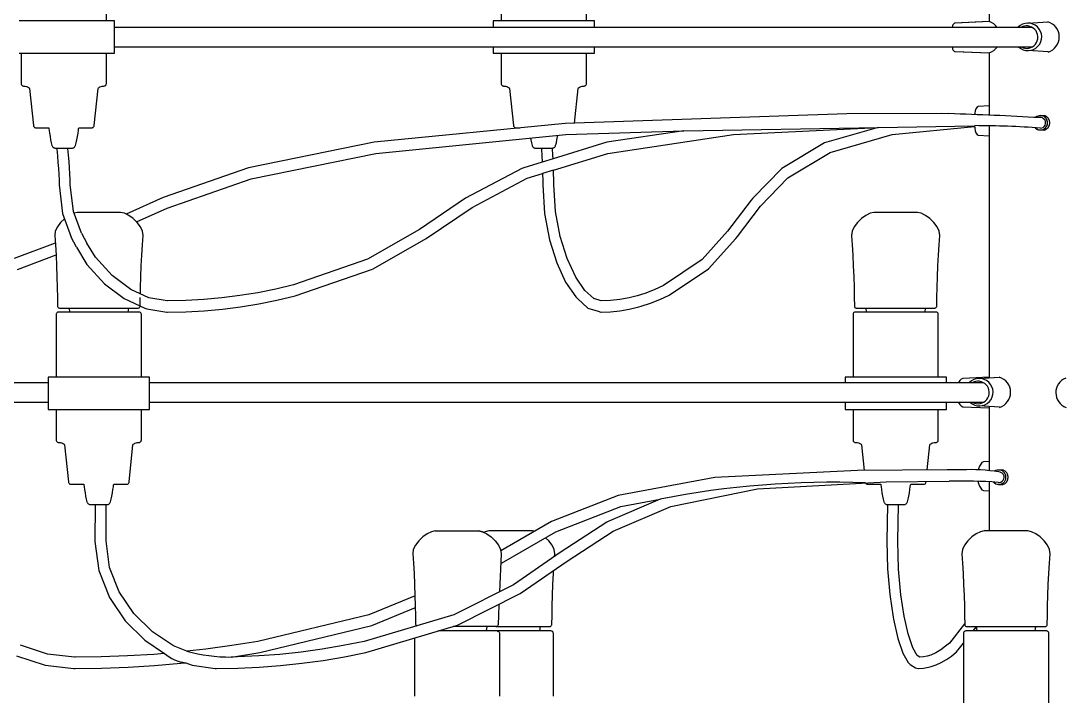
# Model space of a CAD drawing. Header units: millimetres. Extents: x 112 to 8820, y -2365 to 5002.
# Drawn here: x 299.1 to 586.1, y -544.6 to -358.5 of the extents above; entities that cross this region are included whole.
import ezdxf

# ---------------------------------------------------------------- set-up
doc = ezdxf.new("R2010")
doc.units = ezdxf.units.MM

# ---------------------------------------------------------------- blocks, each defined once
blk = doc.blocks.new('2097-30_EL-front')
for p, q in [((-2.267, 36.587), (-2.267, 30.535)), ((-26.598, 30.556), (-26.598, 32.288)), ((-15.716, 31.707), (-15.716, 30.556)), ((-13.368, 30.556), (-13.368, 31.741)), ((-28.837, 30.556), (-29.002, 30.556)), ((-28.624, 30.556), (-28.837, 30.556)), ((-28.375, 30.556), (-28.624, 30.556)), ((-28.099, 30.556), (-28.375, 30.556)), ((-27.808, 30.556), (-28.099, 30.556)), ((-27.516, 30.556), (-27.808, 30.556)), ((-27.236, 30.556), (-27.516, 30.556)), ((-26.978, 30.556), (-27.236, 30.556)), ((-26.756, 30.556), (-26.978, 30.556)), ((-26.577, 30.556), (-26.756, 30.556)), ((-26.451, 30.556), (-26.577, 30.556)), ((-26.383, 30.556), (-26.451, 30.556)), ((-26.375, 30.556), (-26.383, 30.556)), ((-26.375, 29.669), (-26.375, 30.556)), ((-15.885, 30.556), (-15.939, 30.556)), ((-15.939, 30.556), (-15.939, 30.376)), ((-15.773, 30.556), (-15.885, 30.556)), ((-15.607, 30.556), (-15.773, 30.556)), ((-15.395, 30.556), (-15.607, 30.556)), ((-15.145, 30.556), (-15.395, 30.556)), ((-14.869, 30.556), (-15.145, 30.556)), ((-14.579, 30.556), (-14.869, 30.556)), ((-14.287, 30.556), (-14.579, 30.556)), ((-14.006, 30.556), (-14.287, 30.556)), ((-13.749, 30.556), (-14.006, 30.556)), ((-13.526, 30.556), (-13.749, 30.556)), ((-13.348, 30.556), (-13.526, 30.556)), ((-13.222, 30.556), (-13.348, 30.556)), ((-13.154, 30.556), (-13.222, 30.556)), ((-13.146, 30.556), (-13.154, 30.556)), ((-13.146, 30.376), (-13.146, 30.556)), ((-3.277, 30.431), (-3.281, 30.383)), ((-3.273, 30.448), (-3.277, 30.431)), ((-3.229, 30.495), (-3.273, 30.448)), ((-2.267, 30.535), (-3.229, 30.495)), ((-2.267, 30.535), (-3.199, 30.496)), ((-15.939, 30.376), (-26.375, 30.376)), ((-1.086, 30.376), (-15.939, 30.376)), ((-3.281, 30.383), (-3.281, 30.375)), ((-29.002, 29.669), (-28.837, 29.669)), ((-28.946, 29.669), (-28.946, 28.824)), ((-28.837, 29.669), (-28.624, 29.669)), ((-28.624, 29.669), (-28.375, 29.669)), ((-28.375, 29.669), (-28.099, 29.669)), ((-28.099, 29.669), (-27.808, 29.669)), ((-27.808, 29.669), (-27.516, 29.669)), ((-27.516, 29.669), (-27.236, 29.669)), ((-27.236, 29.669), (-26.978, 29.669)), ((-26.978, 29.669), (-26.756, 29.669)), ((-26.756, 29.669), (-26.577, 29.669)), ((-26.598, 28.824), (-26.598, 29.669)), ((-26.577, 29.669), (-26.451, 29.669)), ((-26.451, 29.669), (-26.383, 29.669)), ((-26.383, 29.669), (-26.375, 29.669)), ((-26.375, 29.835), (-15.939, 29.835)), ((-15.939, 29.835), (-1.086, 29.835)), ((-15.939, 29.835), (-15.939, 29.669)), ((-15.939, 29.669), (-15.885, 29.669)), ((-15.885, 29.669), (-15.773, 29.669)), ((-15.773, 29.669), (-15.607, 29.669)), ((-15.716, 29.669), (-15.716, 28.824)), ((-15.607, 29.669), (-15.395, 29.669)), ((-15.395, 29.669), (-15.145, 29.669)), ((-15.145, 29.669), (-14.869, 29.669)), ((-14.869, 29.669), (-14.579, 29.669)), ((-14.579, 29.669), (-14.287, 29.669)), ((-14.287, 29.669), (-14.006, 29.669)), ((-14.006, 29.669), (-13.749, 29.669)), ((-13.749, 29.669), (-13.526, 29.669)), ((-13.526, 29.669), (-13.348, 29.669)), ((-13.368, 28.824), (-13.368, 29.669)), ((-13.348, 29.669), (-13.222, 29.669)), ((-13.222, 29.669), (-13.154, 29.669)), ((-13.154, 29.669), (-13.146, 29.669)), ((-13.146, 29.669), (-13.146, 29.835)), ((-3.281, 29.835), (-3.281, 29.827)), ((-3.281, 29.827), (-3.277, 29.778)), ((-3.277, 29.778), (-3.273, 29.761)), ((-3.273, 29.761), (-3.229, 29.714)), ((-3.229, 29.714), (-2.267, 29.674)), ((-3.199, 29.713), (-2.267, 29.674)), ((-2.267, 29.676), (-2.267, 27.954)), ((-28.946, 28.824), (-28.944, 28.809)), ((-28.944, 28.809), (-28.939, 28.795)), ((-28.939, 28.795), (-28.931, 28.783)), ((-28.931, 28.783), (-28.921, 28.773)), ((-28.921, 28.773), (-28.909, 28.765)), ((-28.909, 28.765), (-28.895, 28.76)), ((-28.895, 28.76), (-28.88, 28.759)), ((-28.88, 28.759), (-28.858, 28.757)), ((-28.858, 28.757), (-28.831, 28.752)), ((-28.831, 28.752), (-28.8, 28.745)), ((-28.8, 28.745), (-28.77, 28.735)), ((-28.77, 28.735), (-28.743, 28.722)), ((-28.743, 28.722), (-28.724, 28.709)), ((-28.724, 28.709), (-28.715, 28.693)), ((-26.828, 28.693), (-26.819, 28.709)), ((-26.819, 28.709), (-26.8, 28.722)), ((-26.8, 28.722), (-26.774, 28.735)), ((-26.774, 28.735), (-26.743, 28.745)), ((-26.743, 28.745), (-26.712, 28.752)), ((-26.712, 28.752), (-26.685, 28.757)), ((-26.685, 28.757), (-26.663, 28.759)), ((-26.663, 28.759), (-26.648, 28.76)), ((-26.648, 28.76), (-26.634, 28.765)), ((-26.634, 28.765), (-26.622, 28.773)), ((-26.622, 28.773), (-26.612, 28.783)), ((-26.612, 28.783), (-26.604, 28.795)), ((-26.604, 28.795), (-26.599, 28.809)), ((-26.599, 28.809), (-26.598, 28.824)), ((-15.716, 28.824), (-15.715, 28.809)), ((-15.715, 28.809), (-15.71, 28.795)), ((-15.71, 28.795), (-15.702, 28.783)), ((-15.702, 28.783), (-15.692, 28.773)), ((-15.692, 28.773), (-15.68, 28.765)), ((-15.68, 28.765), (-15.666, 28.76)), ((-15.666, 28.76), (-15.651, 28.759)), ((-15.651, 28.759), (-15.629, 28.757)), ((-15.629, 28.757), (-15.602, 28.752)), ((-15.602, 28.752), (-15.571, 28.745)), ((-15.571, 28.745), (-15.54, 28.735)), ((-15.54, 28.735), (-15.514, 28.722)), ((-15.514, 28.722), (-15.494, 28.709)), ((-15.494, 28.709), (-15.486, 28.693)), ((-13.599, 28.693), (-13.59, 28.709)), ((-13.59, 28.709), (-13.571, 28.722)), ((-13.571, 28.722), (-13.544, 28.735)), ((-13.544, 28.735), (-13.514, 28.745)), ((-13.514, 28.745), (-13.483, 28.752)), ((-13.483, 28.752), (-13.456, 28.757)), ((-13.456, 28.757), (-13.434, 28.759)), ((-13.434, 28.759), (-13.419, 28.76)), ((-13.419, 28.76), (-13.405, 28.765)), ((-13.405, 28.765), (-13.393, 28.773)), ((-13.393, 28.773), (-13.383, 28.783)), ((-13.383, 28.783), (-13.375, 28.795)), ((-13.375, 28.795), (-13.37, 28.809)), ((-13.37, 28.809), (-13.368, 28.824)), ((-28.715, 28.693), (-28.61, 27.671)), ((-26.933, 27.671), (-26.828, 28.693)), ((-15.486, 28.693), (-15.38, 27.671)), ((-13.697, 27.737), (-13.599, 28.693)), ((-2.638, 28.127), (-2.656, 28.078)), ((-2.598, 28.173), (-2.638, 28.127)), ((-2.576, 28.192), (-2.598, 28.173)), ((-2.267, 28.216), (-2.576, 28.192)), ((-6.19, 27.988), (-13.954, 27.729)), ((-3.591, 28.006), (-6.19, 27.988)), ((-3.386, 27.997), (-3.591, 28.006)), ((-2.67, 28.002), (-2.673, 27.971)), ((-2.656, 28.078), (-2.67, 28.002)), ((-0.859, 27.944, -0.203), (-0.75, 27.944, -0.203)), ((-28.61, 27.671), (-28.606, 27.656)), ((-28.606, 27.656), (-28.6, 27.642)), ((-28.6, 27.642), (-28.591, 27.63)), ((-28.591, 27.63), (-28.58, 27.62)), ((-28.58, 27.62), (-28.567, 27.612)), ((-28.567, 27.612), (-28.553, 27.607)), ((-28.553, 27.607), (-28.537, 27.606)), ((-28.537, 27.606), (-28.508, 27.606)), ((-28.508, 27.606), (-28.447, 27.606)), ((-28.447, 27.606), (-28.356, 27.606)), ((-28.356, 27.606), (-28.239, 27.606)), ((-28.239, 27.606), (-28.184, 27.606)), ((-28.184, 27.606), (-28.182, 27.586)), ((-28.182, 27.586), (-28.175, 27.534)), ((-27.368, 27.534), (-27.361, 27.586)), ((-27.361, 27.586), (-27.359, 27.606)), ((-27.359, 27.606), (-27.336, 27.606)), ((-27.336, 27.606), (-27.214, 27.606)), ((-27.214, 27.606), (-27.117, 27.606)), ((-27.117, 27.606), (-27.047, 27.606)), ((-27.047, 27.606), (-27.01, 27.606)), ((-27.01, 27.606), (-27.006, 27.606)), ((-27.006, 27.606), (-26.99, 27.607)), ((-26.99, 27.607), (-26.976, 27.612)), ((-26.976, 27.612), (-26.963, 27.62)), ((-26.963, 27.62), (-26.952, 27.63)), ((-26.952, 27.63), (-26.943, 27.642)), ((-26.943, 27.642), (-26.937, 27.656)), ((-26.937, 27.656), (-26.933, 27.671)), ((-13.954, 27.729), (-19.221, 27.211)), ((-15.38, 27.671), (-15.377, 27.656)), ((-15.377, 27.656), (-15.371, 27.642)), ((-15.371, 27.642), (-15.362, 27.63)), ((-15.362, 27.63), (-15.351, 27.62)), ((-15.351, 27.62), (-15.338, 27.612)), ((-15.338, 27.612), (-15.324, 27.607)), ((-15.324, 27.607), (-15.308, 27.606)), ((-15.308, 27.606), (-15.279, 27.606)), ((-15.279, 27.606), (-15.217, 27.606)), ((-15.217, 27.606), (-15.205, 27.606)), ((-10.681, 27.527), (-5.329, 27.62)), ((-9.315, 27.419), (-5.329, 27.62)), ((-5.329, 27.62), (-6.813, 27.19)), ((-5.329, 27.62), (-2.676, 27.666)), ((-4.945, 27.419), (-2.674, 27.642)), ((-2.676, 27.666), (-2.67, 27.596)), ((-2.67, 27.596), (-2.656, 27.52)), ((-2.267, 27.662), (-2.267, 27.382)), ((-28.175, 27.534), (-28.164, 27.459)), ((-28.164, 27.459), (-28.15, 27.37)), ((-28.15, 27.37), (-28.134, 27.279)), ((-28.134, 27.279), (-28.116, 27.193)), ((-27.428, 27.193), (-27.409, 27.279)), ((-27.409, 27.279), (-27.393, 27.37)), ((-27.393, 27.37), (-27.379, 27.459)), ((-27.379, 27.459), (-27.368, 27.534)), ((-19.176, 26.903), (-13.935, 27.419)), ((-14.912, 27.322), (-14.905, 27.279)), ((-14.905, 27.279), (-14.886, 27.193)), ((-14.198, 27.193), (-14.18, 27.279)), ((-14.18, 27.279), (-14.164, 27.37)), ((-14.164, 27.37), (-14.16, 27.397)), ((-13.935, 27.419), (-10.681, 27.527)), ((-10.681, 27.527), (-12.807, 27.211)), ((-12.777, 26.903), (-9.315, 27.419)), ((-6.654, 26.924), (-4.945, 27.419)), ((-2.656, 27.52), (-2.638, 27.471)), ((-2.638, 27.471), (-2.598, 27.425)), ((-2.598, 27.425), (-2.576, 27.406)), ((-2.576, 27.406), (-2.267, 27.382)), ((-2.267, 27.382), (-2.267, 20.735)), ((-0.859, 27.547, -0.203), (-0.75, 27.547, -0.203)), ((-28.116, 27.193), (-28.096, 27.124)), ((-28.096, 27.124), (-28.089, 27.107)), ((-28.089, 27.107), (-28.08, 27.091)), ((-28.08, 27.091), (-28.07, 27.077)), ((-28.07, 27.077), (-28.058, 27.066)), ((-28.058, 27.066), (-28.045, 27.057)), ((-28.045, 27.057), (-28.031, 27.051)), ((-28.031, 27.051), (-28.016, 27.049)), ((-28.016, 27.049), (-28.007, 27.049)), ((-28.007, 27.049), (-27.987, 27.049)), ((-27.987, 27.049), (-27.958, 27.049)), ((-27.969, 27.049), (-27.965, 27.017)), ((-27.965, 27.017), (-27.948, 26.834)), ((-27.958, 27.049), (-27.921, 27.049)), ((-27.921, 27.049), (-27.877, 27.049)), ((-27.877, 27.049), (-27.829, 27.049)), ((-27.829, 27.049), (-27.778, 27.049)), ((-27.778, 27.049), (-27.727, 27.049)), ((-27.727, 27.049), (-27.678, 27.049)), ((-27.678, 27.049), (-27.633, 27.049)), ((-27.661, 27.04), (-27.662, 27.049)), ((-27.643, 26.856), (-27.661, 27.04)), ((-27.633, 27.049), (-27.594, 27.049)), ((-27.594, 27.049), (-27.563, 27.049)), ((-27.563, 27.049), (-27.54, 27.049)), ((-27.54, 27.049), (-27.528, 27.049)), ((-27.528, 27.049), (-27.527, 27.049)), ((-27.527, 27.049), (-27.512, 27.051)), ((-27.512, 27.051), (-27.498, 27.057)), ((-27.498, 27.057), (-27.485, 27.066)), ((-27.485, 27.066), (-27.473, 27.077)), ((-27.473, 27.077), (-27.463, 27.091)), ((-27.463, 27.091), (-27.454, 27.107)), ((-27.454, 27.107), (-27.447, 27.124)), ((-27.447, 27.124), (-27.428, 27.193)), ((-19.221, 27.211), (-22.685, 26.505)), ((-14.886, 27.193), (-14.867, 27.124)), ((-14.867, 27.124), (-14.86, 27.107)), ((-14.86, 27.107), (-14.851, 27.091)), ((-14.851, 27.091), (-14.84, 27.077)), ((-14.84, 27.077), (-14.829, 27.066)), ((-14.829, 27.066), (-14.816, 27.057)), ((-14.816, 27.057), (-14.802, 27.051)), ((-14.802, 27.051), (-14.787, 27.049)), ((-14.787, 27.049), (-14.777, 27.049)), ((-14.777, 27.049), (-14.758, 27.049)), ((-14.758, 27.049), (-14.729, 27.049)), ((-14.729, 27.049), (-14.692, 27.049)), ((-14.692, 27.049), (-14.648, 27.049)), ((-14.648, 27.049), (-14.6, 27.049)), ((-14.608, 27.049), (-14.607, 27.017)), ((-14.607, 27.017), (-14.598, 26.834)), ((-14.6, 27.049), (-14.549, 27.049)), ((-14.549, 27.049), (-14.498, 27.049)), ((-14.498, 27.049), (-14.449, 27.049)), ((-14.449, 27.049), (-14.403, 27.049)), ((-14.403, 27.049), (-14.364, 27.049)), ((-14.364, 27.049), (-14.333, 27.049)), ((-14.333, 27.049), (-14.311, 27.049)), ((-14.311, 27.049), (-14.299, 27.049)), ((-14.302, 27.04), (-14.302, 27.049)), ((-14.293, 26.856), (-14.302, 27.04)), ((-14.299, 27.049), (-14.298, 27.049)), ((-14.298, 27.049), (-14.283, 27.051)), ((-12.807, 27.211), (-14.288, 26.754)), ((-14.283, 27.051), (-14.269, 27.057)), ((-14.269, 27.057), (-14.256, 27.066)), ((-14.256, 27.066), (-14.244, 27.077)), ((-14.244, 27.077), (-14.234, 27.091)), ((-14.234, 27.091), (-14.225, 27.107)), ((-14.225, 27.107), (-14.218, 27.124)), ((-14.218, 27.124), (-14.198, 27.193)), ((-6.813, 27.19), (-7.988, 26.485)), ((-27.948, 26.834), (-27.932, 26.655)), ((-27.627, 26.676), (-27.643, 26.856)), ((-22.605, 26.205), (-19.176, 26.903)), ((-14.598, 26.834), (-14.59, 26.661)), ((-14.288, 26.754), (-14.59, 26.661)), ((-14.288, 26.754), (-14.293, 26.856)), ((-14.275, 26.441), (-12.777, 26.903)), ((-7.818, 26.225), (-6.654, 26.924)), ((-27.932, 26.655), (-27.918, 26.485)), ((-27.918, 26.485), (-27.907, 26.324)), ((-27.613, 26.502), (-27.627, 26.676)), ((-27.602, 26.337), (-27.613, 26.502)), ((-22.685, 26.505), (-25.034, 25.684)), ((-15.15, 26.485), (-16.7, 25.664)), ((-15.094, 26.505), (-15.15, 26.485)), ((-14.59, 26.661), (-15.094, 26.505)), ((-14.275, 26.441), (-14.578, 26.348)), ((-14.272, 26.337), (-14.275, 26.441)), ((-7.988, 26.485), (-8.785, 25.664)), ((-27.907, 26.324), (-27.9, 26.175)), ((-27.9, 26.175), (-27.898, 26.033)), ((-27.595, 26.183), (-27.602, 26.337)), ((-27.593, 26.049), (-27.595, 26.183)), ((-24.923, 25.394), (-22.605, 26.205)), ((-16.518, 25.414), (-15, 26.218)), ((-15, 26.218), (-14.578, 26.348)), ((-14.578, 26.348), (-14.577, 26.324)), ((-14.577, 26.324), (-14.573, 26.175)), ((-14.573, 26.175), (-14.572, 26.033)), ((-14.268, 26.183), (-14.272, 26.337)), ((-14.267, 26.049), (-14.268, 26.183)), ((-8.576, 25.444), (-7.818, 26.225)), ((-27.898, 26.033), (-27.803, 25.245)), ((-27.502, 25.298), (-27.593, 26.049)), ((-14.572, 26.033), (-14.523, 25.245)), ((-14.22, 25.298), (-14.267, 26.049)), ((-25.034, 25.684), (-26.052, 25.228)), ((-16.7, 25.664), (-17.967, 24.805)), ((-8.832, 25.611), (-9.478, 24.759)), ((-8.785, 25.664), (-8.832, 25.611)), ((-27.286, 24.699), (-27.502, 25.298)), ((-27.403, 25.273), (-27.487, 25.256)), ((-27.375, 25.273), (-27.403, 25.273)), ((-27.311, 25.273), (-27.375, 25.273)), ((-27.215, 25.273), (-27.311, 25.273)), ((-27.093, 25.273), (-27.215, 25.273)), ((-26.953, 25.273), (-27.093, 25.273)), ((-26.804, 25.273), (-26.953, 25.273)), ((-26.655, 25.273), (-26.804, 25.273)), ((-26.515, 25.273), (-26.655, 25.273)), ((-26.393, 25.273), (-26.515, 25.273)), ((-26.297, 25.273), (-26.393, 25.273)), ((-26.233, 25.273), (-26.297, 25.273)), ((-26.205, 25.273), (-26.233, 25.273)), ((-26.1, 25.252), (-26.205, 25.273)), ((-25.768, 25.016), (-24.923, 25.394)), ((-17.783, 24.556), (-16.518, 25.414)), ((-14.093, 24.611), (-14.22, 25.298)), ((-9.21, 24.609), (-8.576, 25.444)), ((-5.446, 25.273), (-5.551, 25.252)), ((-5.424, 25.273), (-5.446, 25.273)), ((-5.365, 25.273), (-5.424, 25.273)), ((-5.275, 25.273), (-5.365, 25.273)), ((-5.157, 25.273), (-5.275, 25.273)), ((-5.019, 25.273), (-5.157, 25.273)), ((-4.871, 25.273), (-5.019, 25.273)), ((-4.721, 25.273), (-4.871, 25.273)), ((-4.579, 25.273), (-4.721, 25.273)), ((-4.473, 25.273), (-4.579, 25.273)), ((-4.367, 25.273), (-4.473, 25.273)), ((-4.292, 25.273), (-4.367, 25.273)), ((-4.283, 25.273), (-4.292, 25.273)), ((-4.249, 25.273), (-4.283, 25.273)), ((-4.144, 25.252), (-4.249, 25.273)), ((-27.858, 24.999), (-27.948, 24.88)), ((-27.751, 25.102), (-27.858, 24.999)), ((-27.803, 25.245), (-27.567, 24.593)), ((-25.982, 25.194), (-26.1, 25.252)), ((-25.862, 25.107), (-25.982, 25.194)), ((-25.75, 24.999), (-25.862, 25.107)), ((-25.66, 24.88), (-25.75, 24.999)), ((-14.523, 25.245), (-14.388, 24.519)), ((-5.901, 24.999), (-5.992, 24.88)), ((-5.79, 25.107), (-5.901, 24.999)), ((-5.669, 25.194), (-5.79, 25.107)), ((-5.551, 25.252), (-5.669, 25.194)), ((-4.026, 25.194), (-4.144, 25.252)), ((-3.906, 25.107), (-4.026, 25.194)), ((-3.796, 24.999), (-3.906, 25.107)), ((-3.706, 24.88), (-3.796, 24.999)), ((-28.007, 24.757), (-28.022, 24.64)), ((-27.948, 24.88), (-28.007, 24.757)), ((-27.286, 24.699), (-27.132, 24.425)), ((-25.601, 24.757), (-25.66, 24.88)), ((-25.586, 24.64), (-25.601, 24.757)), ((-17.967, 24.805), (-19.405, 23.983)), ((-9.478, 24.759), (-10.178, 23.981)), ((-6.05, 24.757), (-6.066, 24.64)), ((-5.992, 24.88), (-6.05, 24.757)), ((-3.647, 24.757), (-3.706, 24.88)), ((-3.632, 24.64), (-3.647, 24.757)), ((-28.005, 24.427), (-29.134, 24.001)), ((-28.022, 24.64), (-28.002, 24.384)), ((-27.423, 24.316), (-27.567, 24.593)), ((-26.899, 24.044), (-27.132, 24.425)), ((-25.606, 24.384), (-25.586, 24.64)), ((-19.241, 23.723), (-17.783, 24.556)), ((-14.388, 24.519), (-14.188, 23.883)), ((-13.9, 24.001), (-14.093, 24.611)), ((-10.006, 23.723), (-9.256, 24.556)), ((-9.256, 24.556), (-9.21, 24.609)), ((-6.066, 24.64), (-6.046, 24.384)), ((-3.652, 24.384), (-3.632, 24.64)), ((-28.002, 24.384), (-27.985, 24.099)), ((-27.423, 24.316), (-27.132, 23.84)), ((-25.623, 24.099), (-25.606, 24.384)), ((-6.046, 24.384), (-6.028, 24.099)), ((-3.669, 24.099), (-3.652, 24.384)), ((-29.046, 23.703), (-27.985, 24.104)), ((-27.985, 24.099), (-27.971, 23.799)), ((-27.132, 23.84), (-26.646, 23.306)), ((-26.438, 23.538), (-26.899, 24.044)), ((-25.638, 23.799), (-25.623, 24.099)), ((-19.405, 23.983), (-21.437, 23.277)), ((-14.188, 23.883), (-13.941, 23.355)), ((-13.661, 23.489), (-13.9, 24.001)), ((-10.178, 23.981), (-11.249, 23.257)), ((-6.028, 24.099), (-6.014, 23.799)), ((-3.683, 23.799), (-3.669, 24.099)), ((-27.971, 23.799), (-27.959, 23.496)), ((-25.922, 23.151), (-26.438, 23.538)), ((-25.649, 23.496), (-25.638, 23.799)), ((-21.399, 22.972), (-19.296, 23.703)), ((-19.296, 23.703), (-19.241, 23.723)), ((-11.086, 22.992), (-10.006, 23.723)), ((-6.014, 23.799), (-6.003, 23.496)), ((-3.695, 23.496), (-3.683, 23.799)), ((-27.959, 23.496), (-27.951, 23.203)), ((-26.646, 23.306), (-26.104, 22.899)), ((-25.658, 23.203), (-25.649, 23.496)), ((-21.437, 23.277), (-21.928, 23.161)), ((-13.941, 23.355), (-13.665, 22.952)), ((-13.413, 23.127), (-13.661, 23.489)), ((-11.249, 23.257), (-11.502, 23.141)), ((-6.003, 23.496), (-5.994, 23.203)), ((-3.703, 23.203), (-3.695, 23.496)), ((-27.951, 23.203), (-27.945, 22.933)), ((-25.425, 22.922), (-25.922, 23.151)), ((-25.661, 23.031), (-25.658, 23.203)), ((-22.918, 22.982), (-23.415, 22.92)), ((-22.422, 23.063), (-22.918, 22.982)), ((-21.928, 23.161), (-22.422, 23.063)), ((-21.9, 22.854), (-21.399, 22.972)), ((-13.164, 22.905), (-13.413, 23.127)), ((-11.97, 22.975), (-12.194, 22.92)), ((-11.756, 23.042), (-11.97, 22.975)), ((-11.502, 23.141), (-11.756, 23.042)), ((-11.343, 22.874), (-11.086, 22.992)), ((-5.994, 23.203), (-5.988, 22.933)), ((-3.709, 22.933), (-3.703, 23.203)), ((-27.945, 22.933), (-27.942, 22.699)), ((-27.942, 22.699), (-27.94, 22.684)), ((-27.94, 22.684), (-27.934, 22.67)), ((-27.934, 22.67), (-27.926, 22.658)), ((-26.104, 22.899), (-25.54, 22.64)), ((-25.682, 22.658), (-25.674, 22.67)), ((-25.674, 22.67), (-25.668, 22.684)), ((-25.668, 22.684), (-25.666, 22.699)), ((-25.666, 22.699), (-25.663, 22.933)), ((-24.923, 22.839), (-25.425, 22.922)), ((-24.911, 22.839), (-24.923, 22.839)), ((-24.412, 22.848), (-24.911, 22.839)), ((-23.913, 22.875), (-24.412, 22.848)), ((-23.415, 22.92), (-23.913, 22.875)), ((-23.401, 22.61), (-22.9, 22.673)), ((-22.9, 22.673), (-22.399, 22.754)), ((-22.399, 22.754), (-21.9, 22.854)), ((-13.665, 22.952), (-13.619, 22.899)), ((-13.619, 22.899), (-13.329, 22.64)), ((-12.961, 22.839), (-13.164, 22.905)), ((-12.706, 22.848), (-12.961, 22.839)), ((-12.45, 22.875), (-12.706, 22.848)), ((-12.194, 22.92), (-12.45, 22.875)), ((-12.187, 22.61), (-11.929, 22.673)), ((-11.929, 22.673), (-11.856, 22.694)), ((-11.856, 22.694), (-11.599, 22.775)), ((-11.599, 22.775), (-11.343, 22.874)), ((-5.988, 22.933), (-5.985, 22.699)), ((-5.985, 22.699), (-5.983, 22.684)), ((-5.983, 22.684), (-5.978, 22.67)), ((-5.978, 22.67), (-5.97, 22.658)), ((-3.727, 22.658), (-3.719, 22.67)), ((-3.719, 22.67), (-3.714, 22.684)), ((-3.714, 22.684), (-3.712, 22.699)), ((-3.712, 22.699), (-3.709, 22.933)), ((-27.979, 22.48), (-27.981, 22.465)), ((-27.981, 22.465), (-27.981, 20.732)), ((-27.974, 22.493), (-27.979, 22.48)), ((-27.966, 22.506), (-27.974, 22.493)), ((-27.956, 22.516), (-27.966, 22.506)), ((-27.944, 22.524), (-27.956, 22.516)), ((-27.93, 22.528), (-27.944, 22.524)), ((-27.915, 22.53), (-27.93, 22.528)), ((-27.926, 22.658), (-27.916, 22.648)), ((-27.916, 22.648), (-27.903, 22.641)), ((-27.872, 22.53), (-27.915, 22.53)), ((-27.903, 22.641), (-27.888, 22.636)), ((-27.888, 22.636), (-27.873, 22.635)), ((-27.873, 22.635), (-27.822, 22.635)), ((-27.782, 22.53), (-27.872, 22.53)), ((-27.822, 22.635), (-27.708, 22.635)), ((-27.649, 22.53), (-27.782, 22.53)), ((-27.708, 22.635), (-25.981, 22.635)), ((-27.479, 22.53), (-27.649, 22.53)), ((-27.627, 22.635), (-27.613, 22.53)), ((-27.281, 22.53), (-27.479, 22.53)), ((-27.061, 22.53), (-27.281, 22.53)), ((-26.83, 22.53), (-27.061, 22.53)), ((-26.599, 22.53), (-26.83, 22.53)), ((-26.376, 22.53), (-26.599, 22.53)), ((-26.173, 22.53), (-26.376, 22.53)), ((-25.997, 22.53), (-26.173, 22.53)), ((-25.856, 22.53), (-25.997, 22.53)), ((-25.995, 22.53), (-25.981, 22.635)), ((-25.981, 22.635), (-25.9, 22.635)), ((-25.9, 22.635), (-25.786, 22.635)), ((-25.757, 22.53), (-25.856, 22.53)), ((-25.786, 22.635), (-25.735, 22.635)), ((-25.704, 22.53), (-25.757, 22.53)), ((-25.735, 22.635), (-25.72, 22.636)), ((-25.72, 22.636), (-25.705, 22.641)), ((-25.705, 22.641), (-25.693, 22.648)), ((-25.699, 22.53), (-25.704, 22.53)), ((-25.684, 22.528), (-25.699, 22.53)), ((-25.693, 22.648), (-25.682, 22.658)), ((-25.671, 22.524), (-25.684, 22.528)), ((-25.658, 22.516), (-25.671, 22.524)), ((-25.648, 22.506), (-25.658, 22.516)), ((-25.641, 22.493), (-25.648, 22.506)), ((-25.636, 22.48), (-25.641, 22.493)), ((-25.634, 22.465), (-25.636, 22.48)), ((-25.634, 20.732), (-25.634, 22.465)), ((-25.54, 22.64), (-25.483, 22.619)), ((-25.483, 22.619), (-24.934, 22.528)), ((-24.934, 22.528), (-24.91, 22.528)), ((-24.91, 22.528), (-24.407, 22.537)), ((-24.407, 22.537), (-23.904, 22.564)), ((-23.904, 22.564), (-23.401, 22.61)), ((-13.329, 22.64), (-13.047, 22.549)), ((-13.047, 22.549), (-12.974, 22.528)), ((-12.974, 22.528), (-12.962, 22.528)), ((-12.962, 22.528), (-12.704, 22.537)), ((-12.704, 22.537), (-12.445, 22.564)), ((-12.445, 22.564), (-12.187, 22.61)), ((-6.019, 22.48), (-6.02, 22.465)), ((-6.02, 22.465), (-6.02, 20.732)), ((-6.014, 22.493), (-6.019, 22.48)), ((-6.006, 22.506), (-6.014, 22.493)), ((-5.996, 22.516), (-6.006, 22.506)), ((-5.984, 22.524), (-5.996, 22.516)), ((-5.97, 22.528), (-5.984, 22.524)), ((-5.97, 22.658), (-5.959, 22.648)), ((-5.955, 22.53), (-5.97, 22.528)), ((-5.959, 22.648), (-5.946, 22.641)), ((-5.95, 22.53), (-5.955, 22.53)), ((-5.897, 22.53), (-5.95, 22.53)), ((-5.946, 22.641), (-5.932, 22.636)), ((-5.932, 22.636), (-5.916, 22.635)), ((-5.916, 22.635), (-5.877, 22.635)), ((-5.798, 22.53), (-5.897, 22.53)), ((-5.877, 22.635), (-5.773, 22.635)), ((-5.658, 22.53), (-5.798, 22.53)), ((-5.773, 22.635), (-4.025, 22.635)), ((-5.67, 22.635), (-5.656, 22.53)), ((-5.482, 22.53), (-5.658, 22.53)), ((-5.278, 22.53), (-5.482, 22.53)), ((-5.056, 22.53), (-5.278, 22.53)), ((-4.824, 22.53), (-5.056, 22.53)), ((-4.593, 22.53), (-4.824, 22.53)), ((-4.374, 22.53), (-4.593, 22.53)), ((-4.175, 22.53), (-4.374, 22.53)), ((-4.005, 22.53), (-4.175, 22.53)), ((-4.039, 22.53), (-4.025, 22.635)), ((-4.025, 22.635), (-3.966, 22.635)), ((-3.873, 22.53), (-4.005, 22.53)), ((-3.966, 22.635), (-3.842, 22.635)), ((-3.783, 22.53), (-3.873, 22.53)), ((-3.842, 22.635), (-3.781, 22.635)), ((-3.739, 22.53), (-3.783, 22.53)), ((-3.781, 22.635), (-3.765, 22.636)), ((-3.765, 22.636), (-3.751, 22.641)), ((-3.751, 22.641), (-3.738, 22.648)), ((-3.724, 22.528), (-3.739, 22.53)), ((-3.738, 22.648), (-3.727, 22.658)), ((-3.71, 22.524), (-3.724, 22.528)), ((-3.698, 22.516), (-3.71, 22.524)), ((-3.688, 22.506), (-3.698, 22.516)), ((-3.68, 22.493), (-3.688, 22.506)), ((-3.675, 22.48), (-3.68, 22.493)), ((-3.673, 22.465), (-3.675, 22.48)), ((-3.673, 20.732), (-3.673, 22.465)), ((-28.148, 20.732), (-28.203, 20.732)), ((-28.203, 20.732), (-28.203, 19.845)), ((-28.035, 20.732), (-28.148, 20.732)), ((-27.867, 20.732), (-28.035, 20.732)), ((-27.654, 20.732), (-27.867, 20.732)), ((-27.403, 20.732), (-27.654, 20.732)), ((-27.127, 20.732), (-27.403, 20.732)), ((-26.836, 20.732), (-27.127, 20.732)), ((-26.545, 20.732), (-26.836, 20.732)), ((-26.264, 20.732), (-26.545, 20.732)), ((-26.008, 20.732), (-26.264, 20.732)), ((-25.786, 20.732), (-26.008, 20.732)), ((-25.609, 20.732), (-25.786, 20.732)), ((-25.485, 20.732), (-25.609, 20.732)), ((-25.418, 20.732), (-25.485, 20.732)), ((-25.412, 20.732), (-25.418, 20.732)), ((-25.412, 19.845), (-25.412, 20.732)), ((-6.237, 20.732), (-6.243, 20.732)), ((-6.243, 20.732), (-6.243, 20.582)), ((-6.17, 20.732), (-6.237, 20.732)), ((-6.045, 20.732), (-6.17, 20.732)), ((-5.868, 20.732), (-6.045, 20.732)), ((-5.647, 20.732), (-5.868, 20.732)), ((-5.39, 20.732), (-5.647, 20.732)), ((-5.11, 20.732), (-5.39, 20.732)), ((-4.818, 20.732), (-5.11, 20.732)), ((-4.528, 20.732), (-4.818, 20.732)), ((-4.251, 20.732), (-4.528, 20.732)), ((-4, 20.732), (-4.251, 20.732)), ((-3.787, 20.732), (-4, 20.732)), ((-3.62, 20.732), (-3.787, 20.732)), ((-3.506, 20.732), (-3.62, 20.732)), ((-3.451, 20.732), (-3.506, 20.732)), ((-3.451, 20.582), (-3.451, 20.732)), ((-3.044, 20.683), (-3.079, 20.638)), ((-2.998, 20.702), (-3.044, 20.683)), ((-2.267, 20.735), (-2.998, 20.702)), ((-2.267, 20.735), (-2.267, 20.715)), ((-28.203, 20.582), (-29.932, 20.582)), ((-6.243, 20.582), (-25.412, 20.582)), ((-2.426, 20.582), (-6.243, 20.582)), ((-3.116, 20.589), (-3.119, 20.582)), ((-3.079, 20.638), (-3.116, 20.589)), ((-29.932, 20.041), (-28.203, 20.041)), ((-28.203, 19.845), (-28.148, 19.845)), ((-28.148, 19.845), (-28.035, 19.845)), ((-28.035, 19.845), (-27.867, 19.845)), ((-27.981, 19.845), (-27.981, 19.001)), ((-27.867, 19.845), (-27.654, 19.845)), ((-27.654, 19.845), (-27.519, 19.845)), ((-27.519, 19.845), (-27.308, 19.845)), ((-27.308, 19.845), (-27.076, 19.845)), ((-27.076, 19.845), (-26.832, 19.845)), ((-26.832, 19.845), (-26.586, 19.845)), ((-26.586, 19.845), (-26.351, 19.845)), ((-26.351, 19.845), (-26.135, 19.845)), ((-26.135, 19.845), (-25.949, 19.845)), ((-25.949, 19.845), (-25.8, 19.845)), ((-25.8, 19.845), (-25.609, 19.845)), ((-25.634, 19.001), (-25.634, 19.845)), ((-25.609, 19.845), (-25.485, 19.845)), ((-25.485, 19.845), (-25.418, 19.845)), ((-25.418, 19.845), (-25.412, 19.845)), ((-25.412, 20.041), (-6.243, 20.041)), ((-6.243, 20.041), (-6.243, 19.845)), ((-6.243, 20.041), (-2.426, 20.041)), ((-6.243, 19.845), (-6.02, 19.845)), ((-6.02, 19.845), (-6.02, 19.001)), ((-6.02, 19.845), (-6.015, 19.845)), ((-6.015, 19.845), (-5.959, 19.845)), ((-5.959, 19.845), (-5.854, 19.845)), ((-5.854, 19.845), (-5.706, 19.845)), ((-5.706, 19.845), (-5.519, 19.845)), ((-5.519, 19.845), (-5.304, 19.845)), ((-5.304, 19.845), (-5.11, 19.845)), ((-5.11, 19.845), (-4.818, 19.845)), ((-4.818, 19.845), (-4.528, 19.845)), ((-4.528, 19.845), (-4.251, 19.845)), ((-4.251, 19.845), (-4, 19.845)), ((-4, 19.845), (-3.787, 19.845)), ((-3.787, 19.845), (-3.62, 19.845)), ((-3.673, 19.001), (-3.673, 19.845)), ((-3.62, 19.845), (-3.506, 19.845)), ((-3.506, 19.845), (-3.451, 19.845)), ((-3.451, 19.845), (-3.451, 20.041)), ((-3.119, 20.041), (-3.116, 20.034)), ((-3.116, 20.034), (-3.079, 19.985)), ((-3.079, 19.985), (-3.044, 19.94)), ((-3.044, 19.94), (-2.998, 19.921)), ((-2.998, 19.921), (-2.267, 19.888)), ((-2.267, 19.922), (-2.267, 19.888)), ((-2.267, 19.888), (-2.267, 18.158)), ((-27.981, 19.001), (-27.979, 18.986)), ((-27.979, 18.986), (-27.974, 18.972)), ((-27.974, 18.972), (-27.966, 18.96)), ((-27.966, 18.96), (-27.956, 18.949)), ((-27.956, 18.949), (-27.944, 18.942)), ((-27.944, 18.942), (-27.93, 18.937)), ((-25.684, 18.937), (-25.671, 18.942)), ((-25.671, 18.942), (-25.658, 18.949)), ((-25.658, 18.949), (-25.648, 18.96)), ((-25.648, 18.96), (-25.641, 18.972)), ((-25.641, 18.972), (-25.636, 18.986)), ((-25.636, 18.986), (-25.634, 19.001)), ((-6.02, 19.001), (-6.019, 18.986)), ((-6.019, 18.986), (-6.014, 18.972)), ((-6.014, 18.972), (-6.006, 18.96)), ((-6.006, 18.96), (-5.996, 18.949)), ((-5.996, 18.949), (-5.984, 18.942)), ((-5.984, 18.942), (-5.97, 18.937)), ((-3.724, 18.937), (-3.71, 18.942)), ((-3.71, 18.942), (-3.698, 18.949)), ((-3.698, 18.949), (-3.688, 18.96)), ((-3.688, 18.96), (-3.68, 18.972)), ((-3.68, 18.972), (-3.675, 18.986)), ((-3.675, 18.986), (-3.673, 19.001)), ((-27.93, 18.937), (-27.915, 18.935)), ((-27.915, 18.935), (-27.894, 18.933)), ((-27.894, 18.933), (-27.866, 18.929)), ((-27.866, 18.929), (-27.835, 18.921)), ((-27.835, 18.921), (-27.805, 18.911)), ((-27.805, 18.911), (-27.778, 18.899)), ((-27.778, 18.899), (-27.759, 18.885)), ((-27.759, 18.885), (-27.751, 18.87)), ((-27.751, 18.87), (-27.645, 17.848)), ((-25.97, 17.848), (-25.864, 18.87)), ((-25.864, 18.87), (-25.856, 18.885)), ((-25.856, 18.885), (-25.836, 18.899)), ((-25.836, 18.899), (-25.81, 18.911)), ((-25.81, 18.911), (-25.779, 18.921)), ((-25.779, 18.921), (-25.749, 18.929)), ((-25.749, 18.929), (-25.721, 18.933)), ((-25.721, 18.933), (-25.699, 18.935)), ((-25.699, 18.935), (-25.684, 18.937)), ((-5.97, 18.937), (-5.955, 18.935)), ((-5.955, 18.935), (-5.933, 18.933)), ((-5.933, 18.933), (-5.906, 18.929)), ((-5.906, 18.929), (-5.875, 18.921)), ((-5.875, 18.921), (-5.845, 18.911)), ((-5.845, 18.911), (-5.818, 18.899)), ((-5.818, 18.899), (-5.799, 18.885)), ((-5.799, 18.885), (-5.79, 18.87)), ((-5.79, 18.87), (-5.717, 18.164)), ((-3.975, 18.177), (-3.904, 18.87)), ((-3.904, 18.87), (-3.895, 18.885)), ((-3.895, 18.885), (-3.876, 18.899)), ((-3.876, 18.899), (-3.849, 18.911)), ((-3.849, 18.911), (-3.819, 18.921)), ((-3.819, 18.921), (-3.788, 18.929)), ((-3.788, 18.929), (-3.761, 18.933)), ((-3.761, 18.933), (-3.739, 18.935)), ((-3.739, 18.935), (-3.724, 18.937)), ((-2.469, 18.378), (-2.504, 18.332)), ((-2.423, 18.397), (-2.469, 18.378)), ((-2.267, 18.41), (-2.423, 18.397)), ((-5.895, 18.162), (-9.829, 17.968)), ((-3.429, 18.181), (-5.895, 18.162)), ((-3.367, 18.178), (-3.429, 18.181)), ((-3.02, 18.181), (-3.367, 18.178)), ((-2.569, 18.207), (-2.574, 18.18)), ((-2.54, 18.283), (-2.569, 18.207)), ((-2.504, 18.332), (-2.54, 18.283)), ((-2.005, 18.176, -0.203), (-1.895, 18.176, -0.203)), ((-27.645, 17.848), (-27.642, 17.832)), ((-27.642, 17.832), (-27.636, 17.818)), ((-27.636, 17.818), (-27.627, 17.806)), ((-27.627, 17.806), (-27.616, 17.796)), ((-27.616, 17.796), (-27.603, 17.789)), ((-26.012, 17.789), (-25.999, 17.796)), ((-25.999, 17.796), (-25.988, 17.806)), ((-25.988, 17.806), (-25.979, 17.818)), ((-25.979, 17.818), (-25.973, 17.832)), ((-25.973, 17.832), (-25.97, 17.848)), ((-9.829, 17.968), (-12.492, 17.472)), ((-8.657, 17.658), (-5.11, 17.852)), ((-5.676, 17.821), (-5.675, 17.818)), ((-5.675, 17.818), (-5.666, 17.806)), ((-5.666, 17.806), (-5.655, 17.796)), ((-5.655, 17.796), (-5.642, 17.789)), ((-5.11, 17.852), (-3.371, 17.867)), ((-4.052, 17.789), (-4.039, 17.796)), ((-4.039, 17.796), (-4.028, 17.806)), ((-4.028, 17.806), (-4.019, 17.818)), ((-4.019, 17.818), (-4.013, 17.832)), ((-4.013, 17.832), (-4.009, 17.848)), ((-4.009, 17.848), (-4.008, 17.862)), ((-2.581, 17.864), (-2.569, 17.803)), ((-2.569, 17.803), (-2.54, 17.727)), ((-2.267, 17.85), (-2.267, 17.6)), ((-27.603, 17.789), (-27.588, 17.784)), ((-27.588, 17.784), (-27.573, 17.782)), ((-27.573, 17.782), (-27.543, 17.782)), ((-27.543, 17.782), (-27.22, 17.782)), ((-27.22, 17.782), (-27.217, 17.763)), ((-27.217, 17.763), (-27.21, 17.71)), ((-27.21, 17.71), (-27.2, 17.635)), ((-27.2, 17.635), (-27.186, 17.547)), ((-27.186, 17.547), (-27.17, 17.455)), ((-26.445, 17.455), (-26.429, 17.547)), ((-26.429, 17.547), (-26.415, 17.635)), ((-26.415, 17.635), (-26.404, 17.71)), ((-26.404, 17.71), (-26.397, 17.763)), ((-26.397, 17.763), (-26.395, 17.782)), ((-26.395, 17.782), (-26.247, 17.782)), ((-26.247, 17.782), (-26.15, 17.782)), ((-26.15, 17.782), (-26.082, 17.782)), ((-26.082, 17.782), (-26.045, 17.782)), ((-26.045, 17.782), (-26.042, 17.782)), ((-26.042, 17.782), (-26.026, 17.784)), ((-26.026, 17.784), (-26.012, 17.789)), ((-11.045, 17.171), (-8.657, 17.658)), ((-5.642, 17.789), (-5.628, 17.784)), ((-5.628, 17.784), (-5.612, 17.782)), ((-5.612, 17.782), (-5.609, 17.782)), ((-5.609, 17.782), (-5.573, 17.782)), ((-5.573, 17.782), (-5.504, 17.782)), ((-5.504, 17.782), (-5.407, 17.782)), ((-5.407, 17.782), (-5.26, 17.782)), ((-5.26, 17.782), (-5.257, 17.763)), ((-5.257, 17.763), (-5.25, 17.71)), ((-5.25, 17.71), (-5.239, 17.635)), ((-5.239, 17.635), (-5.226, 17.547)), ((-5.226, 17.547), (-5.209, 17.455)), ((-4.485, 17.455), (-4.468, 17.547)), ((-4.468, 17.547), (-4.455, 17.635)), ((-4.455, 17.635), (-4.444, 17.71)), ((-4.444, 17.71), (-4.437, 17.763)), ((-4.437, 17.763), (-4.434, 17.782)), ((-4.434, 17.782), (-4.383, 17.782)), ((-4.383, 17.782), (-4.266, 17.782)), ((-4.266, 17.782), (-4.174, 17.782)), ((-4.174, 17.782), (-4.112, 17.782)), ((-4.112, 17.782), (-4.081, 17.782)), ((-4.081, 17.782), (-4.066, 17.784)), ((-4.066, 17.784), (-4.052, 17.789)), ((-2.54, 17.727), (-2.504, 17.678)), ((-2.504, 17.678), (-2.469, 17.632)), ((-2.469, 17.632), (-2.423, 17.613)), ((-2.423, 17.613), (-2.267, 17.6)), ((-2.267, 17.6), (-2.267, 16.497)), ((-2.005, 17.779, -0.203), (-1.895, 17.779, -0.203)), ((-27.17, 17.455), (-27.151, 17.37)), ((-27.151, 17.37), (-27.132, 17.301)), ((-27.132, 17.301), (-27.124, 17.284)), ((-27.124, 17.284), (-27.116, 17.268)), ((-27.116, 17.268), (-27.105, 17.254)), ((-27.105, 17.254), (-27.094, 17.242)), ((-27.094, 17.242), (-27.081, 17.233)), ((-27.081, 17.233), (-27.067, 17.228)), ((-27.067, 17.228), (-27.052, 17.226)), ((-27.052, 17.226), (-27.042, 17.226)), ((-27.042, 17.226), (-27.022, 17.226)), ((-27.022, 17.226), (-26.993, 17.226)), ((-26.993, 17.226), (-26.956, 17.226)), ((-26.956, 17.226), (-26.912, 17.226)), ((-26.904, 17.226), (-26.913, 16.205)), ((-26.912, 17.226), (-26.863, 17.226)), ((-26.863, 17.226), (-26.812, 17.226)), ((-26.812, 17.226), (-26.761, 17.226)), ((-26.761, 17.226), (-26.712, 17.226)), ((-26.712, 17.226), (-26.667, 17.226)), ((-26.667, 17.226), (-26.629, 17.226)), ((-26.629, 17.226), (-26.598, 17.226)), ((-26.607, 16.226), (-26.599, 17.226)), ((-26.598, 17.226), (-26.576, 17.226)), ((-26.576, 17.226), (-26.564, 17.226)), ((-26.564, 17.226), (-26.563, 17.226)), ((-26.563, 17.226), (-26.548, 17.228)), ((-26.548, 17.228), (-26.534, 17.233)), ((-26.534, 17.233), (-26.521, 17.242)), ((-26.521, 17.242), (-26.509, 17.254)), ((-26.509, 17.254), (-26.499, 17.268)), ((-26.499, 17.268), (-26.49, 17.284)), ((-26.49, 17.284), (-26.483, 17.301)), ((-26.483, 17.301), (-26.464, 17.37)), ((-26.464, 17.37), (-26.445, 17.455)), ((-12.492, 17.472), (-14.329, 16.758)), ((-11.341, 17.371), (-12.769, 16.758)), ((-12.417, 17.171), (-11.341, 17.371)), ((-5.209, 17.455), (-5.191, 17.37)), ((-5.191, 17.37), (-5.171, 17.301)), ((-5.171, 17.301), (-5.164, 17.284)), ((-5.164, 17.284), (-5.155, 17.268)), ((-5.155, 17.268), (-5.145, 17.254)), ((-5.145, 17.254), (-5.133, 17.242)), ((-5.133, 17.242), (-5.12, 17.233)), ((-5.12, 17.233), (-5.106, 17.228)), ((-5.106, 17.228), (-5.091, 17.226)), ((-5.073, 17.226), (-5.095, 16.217)), ((-5.091, 17.226), (-5.082, 17.226)), ((-5.082, 17.226), (-5.062, 17.226)), ((-5.062, 17.226), (-5.033, 17.226)), ((-5.033, 17.226), (-4.995, 17.226)), ((-4.995, 17.226), (-4.951, 17.226)), ((-4.951, 17.226), (-4.903, 17.226)), ((-4.903, 17.226), (-4.852, 17.226)), ((-4.852, 17.226), (-4.801, 17.226)), ((-4.801, 17.226), (-4.752, 17.226)), ((-4.789, 16.214), (-4.767, 17.226)), ((-4.752, 17.226), (-4.707, 17.226)), ((-4.707, 17.226), (-4.668, 17.226)), ((-4.668, 17.226), (-4.637, 17.226)), ((-4.637, 17.226), (-4.615, 17.226)), ((-4.615, 17.226), (-4.604, 17.226)), ((-4.604, 17.226), (-4.603, 17.226)), ((-4.603, 17.226), (-4.588, 17.228)), ((-4.588, 17.228), (-4.574, 17.233)), ((-4.574, 17.233), (-4.561, 17.242)), ((-4.561, 17.242), (-4.549, 17.254)), ((-4.549, 17.254), (-4.539, 17.268)), ((-4.539, 17.268), (-4.53, 17.284)), ((-4.53, 17.284), (-4.523, 17.301)), ((-4.523, 17.301), (-4.503, 17.37)), ((-4.503, 17.37), (-4.485, 17.455)), ((-14.212, 16.473), (-12.417, 17.171)), ((-12.634, 16.489), (-11.045, 17.171)), ((-14.329, 16.758), (-15.73, 15.947)), ((-12.809, 16.741), (-14.092, 15.898)), ((-12.769, 16.758), (-12.809, 16.741)), ((-17.759, 16.417), (-17.88, 16.33)), ((-17.641, 16.475), (-17.759, 16.417)), ((-17.536, 16.497), (-17.641, 16.475)), ((-17.536, 16.497), (-16.339, 16.497)), ((-16.235, 16.475), (-16.339, 16.497)), ((-16.339, 16.497), (-16.234, 16.475)), ((-16.197, 16.457), (-16.235, 16.475)), ((-16.234, 16.475), (-16.115, 16.417)), ((-16.16, 16.475), (-16.197, 16.457)), ((-16.055, 16.497), (-16.16, 16.475)), ((-16.115, 16.417), (-15.995, 16.33)), ((-16.04, 16.497), (-16.055, 16.497)), ((-15.988, 16.497), (-16.04, 16.497)), ((-15.903, 16.497), (-15.988, 16.497)), ((-15.79, 16.497), (-15.903, 16.497)), ((-15.656, 16.497), (-15.79, 16.497)), ((-15.509, 16.497), (-15.656, 16.497)), ((-15.649, 15.641), (-14.212, 16.473)), ((-15.359, 16.497), (-15.509, 16.497)), ((-15.214, 16.497), (-15.359, 16.497)), ((-15.085, 16.497), (-15.214, 16.497)), ((-14.979, 16.497), (-15.085, 16.497)), ((-14.903, 16.497), (-14.979, 16.497)), ((-14.862, 16.497), (-14.903, 16.497)), ((-14.857, 16.497), (-14.862, 16.497)), ((-14.801, 16.485), (-14.857, 16.497)), ((-13.898, 15.659), (-12.634, 16.489)), ((-2.63, 16.417), (-2.75, 16.33)), ((-2.512, 16.475), (-2.63, 16.417)), ((-2.407, 16.497), (-2.512, 16.475)), ((-2.396, 16.497), (-2.407, 16.497)), ((-2.349, 16.497), (-2.396, 16.497)), ((-2.267, 16.497), (-2.349, 16.497)), ((-2.157, 16.497), (-2.267, 16.497)), ((-2.024, 16.497), (-2.157, 16.497)), ((-1.878, 16.497), (-2.024, 16.497)), ((-1.728, 16.497), (-1.878, 16.497)), ((-1.583, 16.497), (-1.728, 16.497)), ((-1.451, 16.497), (-1.583, 16.497)), ((-1.342, 16.497), (-1.451, 16.497)), ((-1.263, 16.497), (-1.342, 16.497)), ((-1.217, 16.497), (-1.263, 16.497)), ((-1.209, 16.497), (-1.217, 16.497)), ((-1.104, 16.475), (-1.209, 16.497)), ((-0.986, 16.417), (-1.104, 16.475)), ((-0.865, 16.33), (-0.986, 16.417)), ((-26.913, 16.205), (-26.807, 15.403)), ((-26.51, 15.49), (-26.607, 16.226)), ((-18.082, 16.104), (-18.14, 15.981)), ((-17.991, 16.223), (-18.082, 16.104)), ((-17.88, 16.33), (-17.991, 16.223)), ((-15.995, 16.33), (-15.884, 16.223)), ((-15.884, 16.223), (-15.793, 16.104)), ((-15.793, 16.104), (-15.734, 15.981)), ((-14.404, 16.223), (-14.494, 16.31)), ((-14.314, 16.104), (-14.404, 16.223)), ((-14.255, 15.981), (-14.314, 16.104)), ((-5.095, 16.217), (-5.072, 15.447)), ((-4.767, 15.446), (-4.789, 16.214)), ((-2.952, 16.104), (-3.01, 15.981)), ((-2.861, 16.223), (-2.952, 16.104)), ((-2.75, 16.33), (-2.861, 16.223)), ((-0.754, 16.223), (-0.865, 16.33)), ((-0.664, 16.104), (-0.754, 16.223)), ((-0.605, 15.981), (-0.664, 16.104)), ((-18.14, 15.981), (-18.156, 15.863)), ((-18.156, 15.863), (-18.135, 15.607)), ((-15.719, 15.863), (-15.766, 14.818)), ((-15.734, 15.981), (-15.719, 15.863)), ((-14.092, 15.898), (-15.378, 15.013)), ((-14.24, 15.863), (-14.255, 15.981)), ((-14.246, 15.792), (-14.24, 15.863)), ((-3.01, 15.981), (-3.026, 15.863)), ((-3.026, 15.863), (-3.006, 15.607)), ((-0.61, 15.607), (-0.59, 15.863)), ((-0.59, 15.863), (-0.605, 15.981)), ((-18.135, 15.607), (-18.118, 15.323)), ((-15.731, 15.594), (-15.649, 15.641)), ((-15.192, 14.769), (-13.898, 15.659)), ((-3.006, 15.607), (-2.989, 15.323)), ((-0.627, 15.323), (-0.61, 15.607)), ((-26.807, 15.403), (-26.514, 14.663)), ((-26.243, 14.816), (-26.51, 15.49)), ((-18.118, 15.323), (-18.104, 15.023)), ((-14.291, 15.023), (-14.277, 15.323)), ((-14.277, 15.323), (-14.273, 15.401)), ((-5.072, 15.447), (-5.01, 14.741)), ((-4.705, 14.739), (-4.767, 15.446)), ((-2.989, 15.323), (-2.974, 15.023)), ((-0.641, 15.023), (-0.627, 15.323)), ((-18.104, 15.023), (-18.093, 14.72)), ((-15.378, 15.013), (-17.026, 14.183)), ((-14.303, 14.72), (-14.291, 15.023)), ((-2.974, 15.023), (-2.963, 14.72)), ((-0.653, 14.72), (-0.641, 15.023)), ((-26.514, 14.663), (-26.077, 14.017)), ((-25.837, 14.216), (-26.243, 14.816)), ((-18.092, 14.711), (-19.367, 14.186)), ((-18.093, 14.72), (-18.084, 14.427)), ((-16.899, 13.909), (-15.192, 14.769)), ((-14.311, 14.427), (-14.303, 14.72)), ((-5.01, 14.741), (-4.916, 14.117)), ((-4.616, 14.147), (-4.705, 14.739)), ((-2.963, 14.72), (-2.954, 14.427)), ((-0.661, 14.427), (-0.653, 14.72)), ((-19.283, 13.888), (-18.083, 14.382)), ((-18.084, 14.427), (-18.078, 14.157)), ((-15.782, 14.472), (-15.796, 14.157)), ((-14.317, 14.157), (-14.311, 14.427)), ((-2.954, 14.427), (-2.949, 14.157)), ((-0.667, 14.157), (-0.661, 14.427)), ((-25.326, 13.711), (-25.837, 14.216)), ((-19.367, 14.186), (-22.424, 13.452)), ((-17.026, 14.183), (-19.491, 13.452)), ((-18.078, 14.157), (-18.075, 13.923)), ((-15.796, 14.157), (-15.799, 13.923)), ((-14.32, 13.923), (-14.317, 14.157)), ((-4.916, 14.117), (-4.906, 14.06)), ((-4.505, 13.661), (-4.616, 14.147)), ((-2.949, 14.157), (-2.945, 13.923)), ((-0.67, 13.923), (-0.667, 14.157)), ((-26.077, 14.017), (-25.535, 13.481)), ((-22.37, 13.146), (-19.283, 13.888)), ((-19.446, 13.146), (-16.945, 13.888)), ((-18.075, 13.923), (-18.073, 13.908)), ((-18.073, 13.908), (-18.068, 13.894)), ((-18.068, 13.894), (-18.06, 13.882)), ((-18.06, 13.882), (-18.055, 13.878)), ((-16.008, 13.858), (-17.045, 13.858)), ((-16.945, 13.888), (-16.899, 13.909)), ((-16.114, 13.858), (-16.131, 13.739)), ((-15.906, 13.858), (-16.008, 13.858)), ((-15.868, 13.858), (-15.906, 13.858)), ((-15.853, 13.86), (-15.868, 13.858)), ((-15.868, 13.858), (-14.606, 13.858)), ((-15.838, 13.864), (-15.853, 13.86)), ((-15.826, 13.872), (-15.838, 13.864)), ((-15.815, 13.882), (-15.826, 13.872)), ((-15.807, 13.894), (-15.815, 13.882)), ((-15.801, 13.908), (-15.807, 13.894)), ((-15.799, 13.923), (-15.801, 13.908)), ((-14.65, 13.739), (-14.634, 13.858)), ((-14.606, 13.858), (-14.47, 13.858)), ((-14.47, 13.858), (-14.396, 13.858)), ((-14.396, 13.858), (-14.389, 13.858)), ((-14.389, 13.858), (-14.373, 13.86)), ((-14.373, 13.86), (-14.359, 13.864)), ((-14.359, 13.864), (-14.346, 13.872)), ((-14.346, 13.872), (-14.336, 13.882)), ((-14.336, 13.882), (-14.327, 13.894)), ((-14.327, 13.894), (-14.322, 13.908)), ((-14.322, 13.908), (-14.32, 13.923)), ((-4.906, 14.06), (-4.786, 13.531)), ((-2.946, 13.938), (-3.368, 13.404)), ((-2.945, 13.923), (-2.944, 13.908)), ((-2.944, 13.908), (-2.938, 13.894)), ((-2.938, 13.894), (-2.93, 13.882)), ((-2.93, 13.882), (-2.919, 13.872)), ((-2.919, 13.872), (-2.907, 13.864)), ((-2.907, 13.864), (-2.892, 13.86)), ((-2.892, 13.86), (-2.877, 13.858)), ((-2.877, 13.858), (-2.858, 13.858)), ((-2.858, 13.858), (-2.773, 13.858)), ((-2.773, 13.858), (-0.984, 13.858)), ((-2.712, 13.739), (-2.629, 13.844)), ((-2.631, 13.858), (-2.615, 13.739)), ((-1.001, 13.739), (-0.984, 13.858)), ((-0.984, 13.858), (-0.978, 13.858)), ((-0.978, 13.858), (-0.835, 13.858)), ((-0.835, 13.858), (-0.754, 13.858)), ((-0.754, 13.858), (-0.739, 13.858)), ((-0.739, 13.858), (-0.724, 13.86)), ((-0.724, 13.86), (-0.709, 13.864)), ((-0.709, 13.864), (-0.696, 13.872)), ((-0.696, 13.872), (-0.686, 13.882)), ((-0.686, 13.882), (-0.677, 13.894)), ((-0.677, 13.894), (-0.672, 13.908)), ((-0.672, 13.908), (-0.67, 13.923)), ((-24.751, 13.327), (-25.326, 13.711)), ((-18.11, 13.542), (-18.11, 11.941)), ((-17.314, 13.739), (-17.447, 13.739)), ((-17.088, 13.739), (-17.314, 13.739)), ((-16.856, 13.739), (-17.088, 13.739)), ((-16.627, 13.739), (-16.856, 13.739)), ((-16.411, 13.739), (-16.627, 13.739)), ((-16.219, 13.739), (-16.411, 13.739)), ((-16.057, 13.739), (-16.219, 13.739)), ((-15.934, 13.739), (-16.057, 13.739)), ((-15.854, 13.739), (-15.934, 13.739)), ((-15.822, 13.739), (-15.854, 13.739)), ((-15.83, 13.739), (-15.815, 13.737)), ((-15.764, 13.739), (-15.822, 13.739)), ((-15.815, 13.737), (-15.801, 13.732)), ((-15.801, 13.732), (-15.789, 13.725)), ((-15.789, 13.725), (-15.779, 13.714)), ((-15.779, 13.714), (-15.771, 13.702)), ((-15.771, 13.702), (-15.766, 13.688)), ((-15.766, 13.688), (-15.764, 13.673)), ((-15.535, 13.739), (-15.764, 13.739)), ((-15.764, 13.673), (-15.764, 11.941)), ((-15.303, 13.739), (-15.535, 13.739)), ((-15.077, 13.739), (-15.303, 13.739)), ((-14.868, 13.739), (-15.077, 13.739)), ((-14.685, 13.739), (-14.868, 13.739)), ((-14.535, 13.739), (-14.685, 13.739)), ((-14.426, 13.739), (-14.535, 13.739)), ((-14.362, 13.739), (-14.426, 13.739)), ((-14.346, 13.739), (-14.362, 13.739)), ((-14.331, 13.737), (-14.346, 13.739)), ((-14.317, 13.732), (-14.331, 13.737)), ((-14.305, 13.725), (-14.317, 13.732)), ((-14.295, 13.714), (-14.305, 13.725)), ((-14.287, 13.702), (-14.295, 13.714)), ((-14.282, 13.688), (-14.287, 13.702)), ((-14.28, 13.673), (-14.282, 13.688)), ((-14.28, 11.941), (-14.28, 13.673)), ((-4.786, 13.531), (-4.649, 13.128)), ((-4.373, 13.27), (-4.505, 13.661)), ((-2.978, 13.688), (-2.979, 13.673)), ((-2.979, 13.673), (-2.979, 10.209)), ((-2.973, 13.702), (-2.978, 13.688)), ((-2.965, 13.714), (-2.973, 13.702)), ((-2.955, 13.725), (-2.965, 13.714)), ((-2.943, 13.732), (-2.955, 13.725)), ((-2.929, 13.737), (-2.943, 13.732)), ((-2.914, 13.739), (-2.929, 13.737)), ((-2.898, 13.739), (-2.914, 13.739)), ((-2.834, 13.739), (-2.898, 13.739)), ((-2.724, 13.739), (-2.834, 13.739)), ((-2.575, 13.739), (-2.724, 13.739)), ((-2.392, 13.739), (-2.575, 13.739)), ((-2.183, 13.739), (-2.392, 13.739)), ((-1.957, 13.739), (-2.183, 13.739)), ((-1.725, 13.739), (-1.957, 13.739)), ((-1.496, 13.739), (-1.725, 13.739)), ((-1.281, 13.739), (-1.496, 13.739)), ((-1.088, 13.739), (-1.281, 13.739)), ((-0.926, 13.739), (-1.088, 13.739)), ((-0.803, 13.739), (-0.926, 13.739)), ((-0.724, 13.739), (-0.803, 13.739)), ((-0.691, 13.739), (-0.724, 13.739)), ((-0.676, 13.737), (-0.691, 13.739)), ((-0.662, 13.732), (-0.676, 13.737)), ((-0.65, 13.725), (-0.662, 13.732)), ((-0.64, 13.714), (-0.65, 13.725)), ((-0.632, 13.702), (-0.64, 13.714)), ((-0.627, 13.688), (-0.632, 13.702)), ((-0.626, 13.673), (-0.627, 13.688)), ((-0.626, 10.209), (-0.626, 13.673)), ((-28.221, 13.099), (-28.965, 13.344)), ((-25.535, 13.481), (-24.994, 13.12)), ((-24.382, 13.178), (-24.751, 13.327)), ((-23.853, 13.237), (-24.382, 13.178)), ((-23.136, 13.336), (-23.853, 13.237)), ((-22.424, 13.452), (-23.136, 13.336)), ((-20.648, 13.237), (-21.231, 13.157)), ((-20.068, 13.336), (-20.648, 13.237)), ((-19.491, 13.452), (-20.068, 13.336)), ((-4.252, 13.058), (-4.373, 13.27)), ((-3.607, 13.217), (-3.744, 13.137)), ((-3.471, 13.316), (-3.607, 13.217)), ((-3.368, 13.404), (-3.471, 13.316)), ((-3.175, 13.166), (-3.121, 13.221)), ((-3.121, 13.221), (-2.979, 13.4)), ((-29.076, 13.055), (-28.281, 12.794)), ((-27.478, 13.013), (-28.221, 13.099)), ((-27.461, 13.013), (-27.478, 13.013)), ((-26.737, 13.022), (-27.461, 13.013)), ((-26.014, 13.049), (-26.737, 13.022)), ((-25.292, 13.094), (-26.014, 13.049)), ((-24.994, 13.12), (-25.292, 13.094)), ((-23.16, 13.019), (-23.096, 13.028)), ((-22.984, 13.022), (-23.16, 13.019)), ((-23.096, 13.028), (-22.37, 13.146)), ((-22.399, 13.049), (-22.984, 13.022)), ((-21.814, 13.094), (-22.399, 13.049)), ((-21.231, 13.157), (-21.814, 13.094)), ((-21.207, 12.847), (-20.619, 12.929)), ((-20.619, 12.929), (-20.033, 13.028)), ((-20.033, 13.028), (-19.446, 13.146)), ((-4.649, 13.128), (-4.503, 12.871)), ((-4.183, 13.015), (-4.252, 13.058)), ((-4.079, 13.022), (-4.183, 13.015)), ((-3.979, 13.042), (-4.079, 13.022)), ((-3.881, 13.074), (-3.979, 13.042)), ((-3.744, 13.137), (-3.881, 13.074)), ((-3.589, 12.867), (-3.451, 12.949)), ((-3.451, 12.949), (-3.313, 13.048)), ((-3.313, 13.048), (-3.175, 13.166)), ((-28.281, 12.794), (-27.495, 12.702)), ((-27.495, 12.702), (-27.46, 12.702)), ((-27.46, 12.702), (-26.731, 12.712)), ((-26.731, 12.712), (-26.001, 12.739)), ((-26.001, 12.739), (-25.273, 12.784)), ((-25.273, 12.784), (-24.545, 12.847)), ((-24.545, 12.847), (-24.405, 12.863)), ((-24.405, 12.863), (-24.234, 12.794)), ((-24.234, 12.794), (-23.595, 12.702)), ((-23.595, 12.702), (-23.567, 12.702)), ((-23.567, 12.702), (-22.977, 12.712)), ((-22.977, 12.712), (-22.386, 12.739)), ((-22.386, 12.739), (-21.796, 12.784)), ((-21.796, 12.784), (-21.207, 12.847)), ((-4.503, 12.871), (-4.45, 12.815)), ((-4.45, 12.815), (-4.302, 12.724)), ((-4.302, 12.724), (-4.226, 12.702)), ((-4.226, 12.702), (-4.219, 12.702)), ((-4.219, 12.702), (-4.081, 12.712)), ((-4.081, 12.712), (-3.942, 12.739)), ((-3.942, 12.739), (-3.865, 12.759)), ((-3.865, 12.759), (-3.727, 12.804)), ((-3.727, 12.804), (-3.589, 12.867))]:
    blk.add_line(p, q)
at = {"extrusion": (-1.04654e-19, -0.001462, 0.999999)}
for p, q in [((-1.202, 30.493, 0.084), (-0.656, 30.524, 0.084)), ((-0.647, 29.697, 0.083), (-1.202, 29.735, 0.084)), ((-2.542, 20.699), (-1.996, 20.73, 0)), ((-1.987, 19.903, -0.001), (-2.542, 19.941))]:
    blk.add_line(p, q, dxfattribs=at)
for centre, radius, start, end in [((-2.412, 30.105), 0.453, 36.4386, 71.397), ((-1.202, 30.114, 0.084), 0.379, 227.481, 135.6176), ((-0.769, 30.109), 0.43, 286.476, 74.7834), ((-1.237, 30.106, 0.084), 0.309, 84.7144, 117.7177), ((-1.237, 30.106, 0.084), 0.309, 280.425, 84.7144), ((-2.412, 30.105), 0.453, 288.603, 323.3073), ((-1.237, 30.106, 0.084), 0.309, 241.2393, 280.425), ((-7.398, -92.357), 120.421, 86.89781, 88.09112), ((-0.859, 27.745, -0.203), 0.198, 224.8723, 131.7924), ((-0.859, 27.745, -0.203), 0.198, 233.0518, 120.991), ((-0.859, 27.744), 0.145, 270, 98.7552), ((-0.805, 27.745, -0.203), 0.206, 285.4166, 74.5834), ((-2.773, 0.426), 27.241, 85.9696, 89.7737), ((-2.542, 20.32), 0.379, 227.481, 135.6176), ((-2.109, 20.315, -0.084), 0.43, 286.476, 74.7834), ((-0.004, 20.307, -0.084), 0.43, 111.561, 250.1812), ((-2.577, 20.312), 0.309, 84.7144, 117.7177), ((-2.577, 20.312), 0.309, 280.425, 84.7144), ((-2.577, 20.312), 0.309, 241.2393, 280.425), ((-2.801, 13.024), 5.161, 81.1115, 92.4223), ((-2.005, 17.977, -0.203), 0.198, 222.3481, 124.937), ((-2.005, 17.977, -0.203), 0.198, 222.3481, 124.937), ((-2.004, 17.978), 0.145, 261.2448, 90), ((-1.95, 17.977, -0.203), 0.206, 285.4166, 74.5834), ((-6.592, -6.51), 24.348, 87.8442, 101.2465), ((-3.038, 3.543), 14.328, 85.952, 91.3328), ((-24.303, 13.9), 1.042, 228.4873, 264.3645), ((-23.145, 17.922), 4.903, 255.3856, 269.8219)]:
    blk.add_arc(centre, radius, start, end)

msp = doc.modelspace()

# ---------------------------------------------------------------- block references
at = {"color": 0, "xscale": 10, "yscale": 10, "zscale": 10}
msp.add_blockref('2097-30_EL-front', (588.69, -664.02), dxfattribs=at)

doc.saveas('drawing.dxf')
